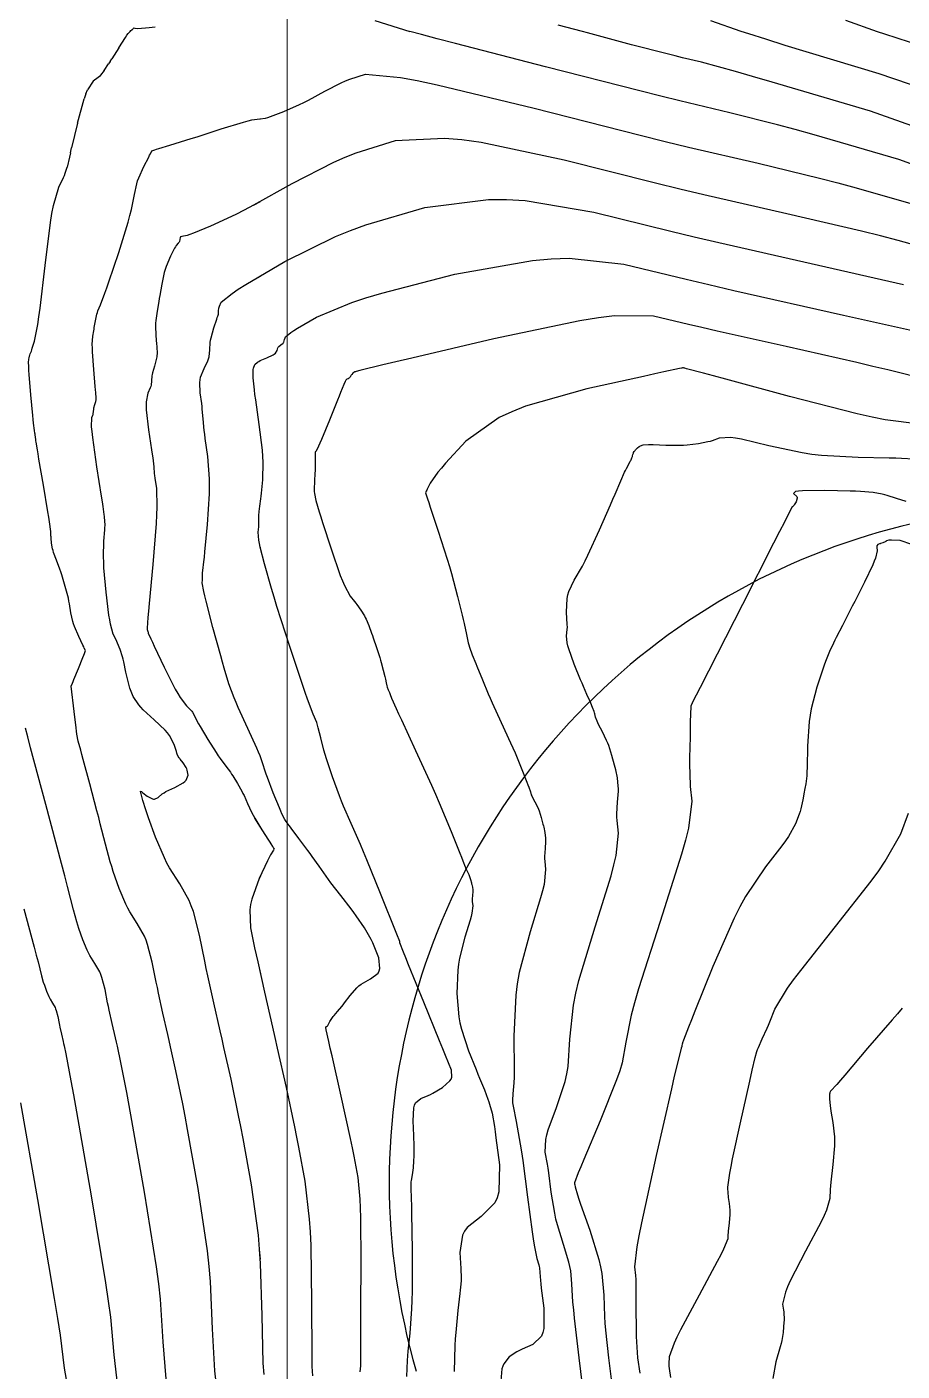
# Model space of a CAD drawing. Header units: metres. Extents: x 837475 to 838479, y 1189012 to 1191015.
# Drawn here: x 837861.1 to 837912.9, y 1189920.7 to 1190000.3 of the extents above; entities that cross this region are included whole.
import ezdxf

# ---------------------------------------------------------------- set-up
doc = ezdxf.new("R2010")
doc.units = ezdxf.units.M
doc.header["$LTSCALE"] = 0.3
doc.layers.add('COORD', color=7, linetype='Continuous', lineweight=20)
for name, color, linetype in [('COTAS 10', 1, 'Continuous'), ('COTAS INT', 252, 'Continuous'), ('VIA1', 50, 'Continuous')]:
    doc.layers.add(name, color=color, linetype=linetype)

msp = doc.modelspace()

# ---------------------------------------------------------------- linework, layer by layer
at = {"layer": 'COORD'}
msp.add_line((837876.514, 1189013.872), (837876.514, 1191013.872), dxfattribs=at)
at = {"layer": 'COTAS 10'}
for points in [[(837867.215, 1190000), (837867.257, 1190000.049), (837867.323, 1190000.091), (837867.337, 1190000.101), (837867.349, 1190000.11), (837867.378, 1190000.137), (837867.395, 1190000.159), (837867.399, 1190000.164), (837867.403, 1190000.17), (837867.415, 1190000.19), (837867.462, 1190000.198), (837867.488, 1190000.197), (837867.52, 1190000.194), (837867.679, 1190000.171), (837868.345, 1190000.228), (837868.696, 1190000.275)], [(837881.695, 1190000.646), (837883.776, 1190000)], [(837866.549, 1189999.028), (837866.947, 1189999.643), (837867.03, 1189999.764), (837867.101, 1189999.865), (837867.215, 1190000)], [(837918.644, 1189990.255), (837912.71, 1189992.408), (837907.704, 1189993.868), (837906.566, 1189994.187), (837905.535, 1189994.469), (837902.71, 1189995.181), (837899.747, 1189995.883), (837898.629, 1189996.159), (837897.383, 1189996.471), (837891.807, 1189997.891), (837886.476, 1189999.274), (837885.384, 1189999.562), (837884.458, 1189999.809), (837883.776, 1190000)], [(837866.549, 1189999.028), (837866.127, 1189998.363)], [(837865.687, 1189997.684), (837865.94, 1189998.072)], [(837866.029, 1189998.211), (837865.94, 1189998.072)], [(837866.029, 1189998.211), (837866.127, 1189998.363)], [(837865.687, 1189997.684), (837865.466, 1189997.405), (837865.396, 1189997.334), (837865.324, 1189997.266), (837865.032, 1189997.044), (837864.697, 1189996.54)], [(837864.598, 1189996.295), (837864.495, 1189996.003)], [(837864.598, 1189996.295), (837864.697, 1189996.54)], [(837864.099, 1189994.565), (837864.495, 1189996.003)], [(837864.099, 1189994.565), (837863.752, 1189993.108)], [(837863.681, 1189992.804), (837863.752, 1189993.108)], [(837863.681, 1189992.804), (837863.621, 1189992.544), (837863.493, 1189991.962)], [(837872.301, 1189920.029), (837872.22, 1189920.714), (837872.101, 1189923.212), (837871.979, 1189926.015), (837871.896, 1189926.893), (837871.792, 1189927.815), (837871.236, 1189931.513), (837870.613, 1189935.007), (837870.466, 1189935.8), (837870.33, 1189936.518), (837869.931, 1189938.48), (837869.614, 1189939.896), (837869.53, 1189940.27), (837869.447, 1189940.635), (837869.162, 1189941.889), (837868.897, 1189943.081), (837868.827, 1189943.408), (837868.759, 1189943.734), (837868.525, 1189944.9), (837868.254, 1189945.956), (837868.162, 1189946.212), (837868.062, 1189946.452), (837867.643, 1189947.189), (837867.194, 1189947.894), (837867.076, 1189948.114), (837866.961, 1189948.345), (837866.569, 1189949.269), (837866.217, 1189950.278), (837866.128, 1189950.561), (837866.041, 1189950.847), (837865.756, 1189951.897), (837865.453, 1189953.091), (837865.356, 1189953.468), (837865.252, 1189953.865), (837864.83, 1189955.465), (837864.446, 1189956.905), (837864.366, 1189957.201), (837864.298, 1189957.452), (837864.151, 1189957.987), (837864.07, 1189958.405), (837864.044, 1189958.583), (837864.016, 1189958.787), (837863.901, 1189959.749), (837863.736, 1189961.238), (837863.798, 1189961.418), (837863.838, 1189961.521), (837863.888, 1189961.647), (837864.154, 1189962.297), (837864.419, 1189962.945), (837864.469, 1189963.071), (837864.509, 1189963.173), (837864.57, 1189963.349), (837864.506, 1189963.491), (837864.468, 1189963.572), (837864.42, 1189963.67), (837864.173, 1189964.176), (837863.916, 1189964.772), (837863.863, 1189964.926), (837863.817, 1189965.077), (837863.716, 1189965.584), (837863.634, 1189966.115), (837863.599, 1189966.28), (837863.561, 1189966.452), (837863.38, 1189967.141), (837863.17, 1189967.831), (837863.112, 1189968.005), (837863.055, 1189968.17), (837862.853, 1189968.706), (837862.687, 1189969.156), (837862.654, 1189969.267), (837862.625, 1189969.373), (837862.564, 1189969.709), (837862.541, 1189969.998), (837862.536, 1189970.074), (837862.531, 1189970.148), (837862.518, 1189970.4), (837862.447, 1189970.967), (837862.405, 1189971.239), (837862.353, 1189971.561), (837862.087, 1189973.138), (837861.821, 1189974.684), (837861.769, 1189974.987), (837861.726, 1189975.234), (837861.651, 1189975.675), (837861.637, 1189975.772), (837861.633, 1189975.803), (837861.629, 1189975.836), (837861.615, 1189975.971), (837861.596, 1189976.124), (837861.59, 1189976.168), (837861.583, 1189976.213), (837861.553, 1189976.383), (837861.501, 1189976.813), (837861.48, 1189977.022), (837861.456, 1189977.27), (837861.346, 1189978.491), (837861.245, 1189979.691), (837861.226, 1189979.926), (837861.213, 1189980.12), (837861.199, 1189980.468), (837861.213, 1189980.546), (837861.217, 1189980.569), (837861.221, 1189980.593), (837861.237, 1189980.685), (837861.257, 1189980.779), (837861.264, 1189980.804), (837861.272, 1189980.829), (837861.308, 1189980.914), (837861.372, 1189981.078), (837861.399, 1189981.153), (837861.428, 1189981.239), (837861.567, 1189981.657), (837861.759, 1189982.648), (837861.823, 1189983.096), (837861.892, 1189983.619), (837862.181, 1189986.137), (837862.501, 1189988.68), (837862.59, 1189989.219), (837862.679, 1189989.687), (837863.003, 1189990.779), (837863.276, 1189991.341), (837863.333, 1189991.474), (837863.382, 1189991.598), (837863.493, 1189991.962)], [(837914.476, 1189979.35), (837912.049, 1189979.965), (837911.178, 1189980.173), (837910.221, 1189980.397), (837906.047, 1189981.343), (837901.961, 1189982.259), (837901.06, 1189982.466), (837900.258, 1189982.651), (837898.192, 1189983.15), (837895.882, 1189983.166), (837894.927, 1189983.047), (837893.834, 1189982.875), (837888.745, 1189981.808), (837883.888, 1189980.659), (837882.941, 1189980.435), (837882.166, 1189980.253), (837880.806, 1189979.934), (837880.601, 1189979.876), (837880.555, 1189979.857), (837880.513, 1189979.838), (837880.401, 1189979.759), (837880.333, 1189979.685), (837880.319, 1189979.668), (837880.307, 1189979.654), (837880.28, 1189979.615), (837880.265, 1189979.587), (837880.261, 1189979.579), (837880.256, 1189979.572), (837880.238, 1189979.542), (837880.216, 1189979.512), (837880.2, 1189979.496), (837880.166, 1189979.465), (837880.125, 1189979.437), (837880.099, 1189979.425), (837880.047, 1189979.409), (837879.984, 1189979.353), (837879.965, 1189979.322), (837879.944, 1189979.284), (837879.859, 1189979.093), (837879.673, 1189978.628), (837879.587, 1189978.417), (837879.488, 1189978.172), (837879.007, 1189976.991), (837878.536, 1189975.849), (837878.443, 1189975.628), (837878.366, 1189975.449), (837878.22, 1189975.146), (837878.187, 1189975.118), (837878.181, 1189975.111), (837878.176, 1189975.105), (837878.166, 1189975.089), (837878.165, 1189974.997), (837878.166, 1189974.943), (837878.166, 1189974.878), (837878.17, 1189974.54), (837878.165, 1189974.108), (837878.161, 1189973.983), (837878.155, 1189973.856), (837878.123, 1189973.375), (837878.11, 1189972.899), (837878.116, 1189972.774), (837878.127, 1189972.653), (837878.204, 1189972.241), (837878.407, 1189971.561), (837878.498, 1189971.271), (837878.604, 1189970.937), (837879.112, 1189969.363), (837879.654, 1189967.803), (837879.781, 1189967.477), (837879.899, 1189967.198), (837880.24, 1189966.576), (837880.505, 1189966.254), (837880.575, 1189966.164), (837880.643, 1189966.074), (837880.874, 1189965.746), (837881.081, 1189965.404), (837881.133, 1189965.305), (837881.183, 1189965.204), (837881.346, 1189964.825), (837881.506, 1189964.388), (837881.554, 1189964.25), (837881.604, 1189964.106), (837881.8, 1189963.525), (837881.988, 1189962.939), (837882.032, 1189962.79), (837882.074, 1189962.648), (837882.2, 1189962.186), (837882.29, 1189961.813), (837882.31, 1189961.728), (837882.328, 1189961.651), (837882.372, 1189961.435), (837882.408, 1189961.272), (837882.434, 1189961.184), (837882.489, 1189961.03), (837882.557, 1189960.863), (837882.578, 1189960.811), (837882.6, 1189960.756), (837882.688, 1189960.538), (837882.964, 1189959.921), (837883.104, 1189959.615), (837883.273, 1189959.25), (837884.111, 1189957.445), (837885.055, 1189955.379), (837885.289, 1189954.849), (837885.512, 1189954.338), (837886.219, 1189952.644), (837886.729, 1189951.367), (837886.828, 1189951.117), (837886.907, 1189950.913), (837887.041, 1189950.554), (837887.069, 1189950.47), (837887.082, 1189950.44), (837887.098, 1189950.406), (837887.174, 1189950.261), (837887.26, 1189950.089), (837887.281, 1189950.039), (837887.301, 1189949.987), (837887.365, 1189949.792), (837887.416, 1189949.6), (837887.428, 1189949.551), (837887.44, 1189949.503), (837887.474, 1189949.346), (837887.491, 1189949.184), (837887.493, 1189949.133), (837887.492, 1189949.08), (837887.477, 1189948.867), (837887.464, 1189948.633), (837887.465, 1189948.566), (837887.468, 1189948.498), (837887.495, 1189948.246), (837887.448, 1189947.805), (837887.404, 1189947.618), (837887.347, 1189947.402), (837887.03, 1189946.39), (837886.711, 1189945.152), (837886.653, 1189944.794), (837886.607, 1189944.43), (837886.55, 1189943.061), (837886.671, 1189941.682), (837886.738, 1189941.311), (837886.82, 1189940.945), (837887.233, 1189939.664), (837887.687, 1189938.55), (837887.794, 1189938.289), (837887.893, 1189938.049), (837888.182, 1189937.353), (837888.394, 1189936.798), (837888.445, 1189936.647), (837888.492, 1189936.497), (837888.633, 1189935.964), (837888.772, 1189935.177), (837888.818, 1189934.867), (837888.866, 1189934.517), (837889.068, 1189932.919), (837889.04, 1189931.32), (837888.944, 1189930.969), (837888.809, 1189930.657), (837888.001, 1189929.863), (837887.163, 1189929.21), (837887.009, 1189928.987), (837886.888, 1189928.746), (837886.734, 1189927.724), (837886.786, 1189926.773), (837886.795, 1189926.576), (837886.802, 1189926.409), (837886.809, 1189926.047), (837886.773, 1189925.672), (837886.754, 1189925.496), (837886.73, 1189925.29), (837886.609, 1189924.286), (837886.486, 1189922.998), (837886.46, 1189922.613), (837886.439, 1189922.216), (837886.394, 1189920.677)], [(837899.214, 1189920.324), (837899.137, 1189920.851), (837899.126, 1189920.988), (837899.119, 1189921.12), (837899.131, 1189921.564), (837899.428, 1189922.377), (837899.6, 1189922.742), (837899.812, 1189923.168), (837900.903, 1189925.214), (837901.983, 1189927.212), (837902.189, 1189927.608), (837902.353, 1189927.935), (837902.608, 1189928.552), (837902.613, 1189928.797), (837902.62, 1189928.891), (837902.63, 1189928.997), (837902.688, 1189929.472), (837902.733, 1189929.982), (837902.735, 1189930.11), (837902.733, 1189930.231), (837902.69, 1189930.622), (837902.632, 1189930.984), (837902.621, 1189931.087), (837902.611, 1189931.192), (837902.594, 1189931.584), (837902.709, 1189932.428), (837902.782, 1189932.818), (837902.874, 1189933.276), (837903.355, 1189935.493), (837903.85, 1189937.69), (837903.95, 1189938.134), (837904.034, 1189938.508), (837904.203, 1189939.265), (837904.307, 1189939.615), (837904.35, 1189939.731), (837904.399, 1189939.856), (837904.629, 1189940.378), (837904.908, 1189940.997), (837904.989, 1189941.184), (837905.071, 1189941.377), (837905.38, 1189942.129), (837906.123, 1189943.362), (837906.479, 1189943.858), (837906.901, 1189944.421), (837908.967, 1189947.013), (837911.074, 1189949.697), (837911.521, 1189950.318), (837911.909, 1189950.886), (837912.82, 1189952.496), (837913.281, 1189953.733)]]:
    msp.add_lwpolyline(points, dxfattribs=at)
at = {"layer": 'COTAS INT'}
for points in [[(837918.044, 1189992.792), (837911.027, 1189995.273), (837905.218, 1189996.992), (837904.04, 1189997.335), (837903.05, 1189997.621), (837901.027, 1189998.174), (837899.904, 1189998.44), (837899.481, 1189998.545), (837899.008, 1189998.663), (837896.896, 1189999.201), (837894.29, 1189999.913), (837893.991, 1190000), (837892.554, 1190000.361)], [(837917.8, 1189995.353), (837911.548, 1189997.482), (837905.992, 1189999.164), (837904.829, 1189999.527), (837903.83, 1189999.846), (837903.386, 1190000), (837901.579, 1190000.627)], [(837909.548, 1190000.657), (837911.435, 1190000), (837911.863, 1189999.848), (837915.516, 1189998.664)], [(837874.89, 1189994.822), (837875.226, 1189994.862), (837875.369, 1189994.902), (837875.534, 1189994.955), (837876.309, 1189995.252), (837877.238, 1189995.668), (837877.501, 1189995.796), (837877.765, 1189995.93), (837878.739, 1189996.461), (837879.708, 1189996.959), (837879.969, 1189997.072), (837880.228, 1189997.175), (837881.138, 1189997.456), (837883.213, 1189997.275), (837884.206, 1189997.087), (837885.381, 1189996.839), (837891.138, 1189995.444), (837897.393, 1189993.858), (837898.883, 1189993.489), (837900.268, 1189993.152), (837904.394, 1189992.188), (837908.021, 1189991.317), (837909.091, 1189991.039), (837910.189, 1189990.744), (837914.394, 1189989.542)], [(837874.923, 1189927.321), (837874.881, 1189927.917), (837874.805, 1189928.754), (837874.397, 1189931.732), (837873.899, 1189934.481), (837873.767, 1189935.173), (837873.637, 1189935.836), (837873.187, 1189937.981), (837872.766, 1189939.862), (837872.654, 1189940.358), (837872.544, 1189940.844), (837872.166, 1189942.508), (837871.814, 1189944.091), (837871.722, 1189944.526), (837871.631, 1189944.959), (837871.32, 1189946.507), (837870.96, 1189947.908), (837870.838, 1189948.248), (837870.706, 1189948.567), (837870.149, 1189949.546), (837869.553, 1189950.482), (837869.396, 1189950.775), (837869.244, 1189951.081), (837868.723, 1189952.309), (837868.306, 1189953.446), (837868.218, 1189953.696), (837868.142, 1189953.918), (837867.969, 1189954.485), (837867.889, 1189954.801), (837867.873, 1189954.864), (837867.859, 1189954.917), (837867.83, 1189955.022), (837867.883, 1189955.001), (837867.922, 1189954.974), (837867.971, 1189954.939), (837868.234, 1189954.737), (837868.532, 1189954.566), (837868.603, 1189954.551), (837868.669, 1189954.55), (837868.867, 1189954.66), (837869.121, 1189954.872), (837869.223, 1189954.935), (837869.338, 1189955), (837869.868, 1189955.249), (837870.364, 1189955.519), (837870.458, 1189955.596), (837870.533, 1189955.675), (837870.647, 1189955.971), (837870.599, 1189956.267), (837870.571, 1189956.347), (837870.538, 1189956.425), (837870.363, 1189956.698), (837870.186, 1189956.918), (837870.15, 1189956.964), (837870.12, 1189957.003), (837870.059, 1189957.085), (837870.007, 1189957.216), (837869.983, 1189957.285), (837869.955, 1189957.368), (837869.818, 1189957.785), (837869.538, 1189958.319), (837869.419, 1189958.475), (837869.283, 1189958.636), (837868.643, 1189959.247), (837867.992, 1189959.847), (837867.85, 1189960), (837867.723, 1189960.148), (837867.402, 1189960.637), (837867.205, 1189961.133), (837867.157, 1189961.286), (837867.111, 1189961.445), (837866.97, 1189962.076), (837866.841, 1189962.691), (837866.804, 1189962.841), (837866.766, 1189962.982), (837866.624, 1189963.414), (837866.473, 1189963.782), (837866.43, 1189963.882), (837866.386, 1189963.98), (837866.222, 1189964.328), (837866.054, 1189964.915), (837866.007, 1189965.165), (837865.961, 1189965.453), (837865.791, 1189966.807), (837865.669, 1189968.246), (837865.652, 1189968.586), (837865.642, 1189968.902), (837865.668, 1189969.834), (837865.722, 1189970.488), (837865.729, 1189970.629), (837865.734, 1189970.752), (837865.726, 1189971.051), (837865.703, 1189971.217), (837865.698, 1189971.256), (837865.693, 1189971.292), (837865.683, 1189971.398), (837865.614, 1189971.884), (837865.572, 1189972.16), (837865.521, 1189972.498), (837865.253, 1189974.228), (837865.005, 1189975.97), (837864.965, 1189976.316), (837864.937, 1189976.602), (837864.944, 1189977.142), (837865.014, 1189977.288), (837865.027, 1189977.326), (837865.037, 1189977.364), (837865.051, 1189977.491), (837865.061, 1189977.63), (837865.068, 1189977.674), (837865.078, 1189977.72), (837865.13, 1189977.908), (837865.183, 1189978.092), (837865.193, 1189978.136), (837865.2, 1189978.176), (837865.21, 1189978.295), (837865.185, 1189978.615), (837865.171, 1189978.782), (837865.154, 1189978.983), (837865.067, 1189979.991), (837864.992, 1189981.039), (837864.982, 1189981.266), (837864.978, 1189981.465), (837865.004, 1189981.953), (837865.064, 1189982.279), (837865.081, 1189982.376), (837865.098, 1189982.476), (837865.162, 1189982.861), (837865.247, 1189983.254), (837865.278, 1189983.358), (837865.312, 1189983.461), (837865.461, 1189983.817), (837865.729, 1189984.501), (837865.838, 1189984.811), (837865.963, 1189985.174), (837866.54, 1189986.917), (837867.096, 1189988.712), (837867.207, 1189989.106), (837867.3, 1189989.455), (837867.484, 1189990.347), (837867.606, 1189990.967), (837867.66, 1189991.144), (837867.723, 1189991.324), (837868.024, 1189991.997), (837868.316, 1189992.558), (837868.373, 1189992.668), (837868.421, 1189992.758), (837868.507, 1189992.919), (837868.68, 1189992.991), (837868.782, 1189993.025), (837868.908, 1189993.065), (837869.558, 1189993.263), (837870.516, 1189993.555), (837870.835, 1189993.654), (837871.178, 1189993.762), (837872.612, 1189994.221), (837873.927, 1189994.625), (837874.195, 1189994.699), (837874.421, 1189994.756), (837874.89, 1189994.822), (837874.923, 1189994.826)], [(837916.077, 1189986.677), (837912.675, 1189987.619), (837911.616, 1189987.89), (837910.507, 1189988.165), (837906.077, 1189989.194), (837901.161, 1189990.324), (837899.745, 1189990.663), (837898.304, 1189991.013), (837892.901, 1189992.371), (837887.985, 1189993.416), (837886.852, 1189993.569), (837885.817, 1189993.663), (837882.901, 1189993.511), (837880.581, 1189992.795), (837879.921, 1189992.534), (837879.254, 1189992.245), (837876.783, 1189990.974), (837874.514, 1189989.708), (837873.973, 1189989.422), (837873.471, 1189989.164), (837871.976, 1189988.465), (837870.958, 1189988.057), (837870.756, 1189987.982), (837870.59, 1189987.923), (837870.279, 1189987.848), (837870.209, 1189987.843), (837870.194, 1189987.828), (837870.182, 1189987.808), (837870.154, 1189987.688), (837870.129, 1189987.557), (837870.118, 1189987.53), (837870.106, 1189987.508), (837870.05, 1189987.461), (837869.94, 1189987.33), (837869.895, 1189987.255), (837869.842, 1189987.163), (837869.599, 1189986.69), (837869.346, 1189986.082), (837869.288, 1189985.904), (837869.235, 1189985.723), (837869.088, 1189985.037), (837868.976, 1189984.359), (837868.945, 1189984.183), (837868.915, 1189984.012), (837868.81, 1189983.438), (837868.737, 1189982.888), (837868.727, 1189982.733), (837868.722, 1189982.576), (837868.743, 1189982.001), (837868.786, 1189981.491), (837868.795, 1189981.376), (837868.803, 1189981.273), (837868.82, 1189980.993)], [(837873.251, 1189984.493), (837873.62, 1189984.733), (837874.07, 1189985.015), (837876.376, 1189986.378), (837879.374, 1189987.86), (837880.26, 1189988.217), (837881.171, 1189988.551), (837884.665, 1189989.566), (837888.421, 1189990.051), (837889.497, 1189990.051), (837890.589, 1189989.993), (837894.665, 1189989.297), (837899.215, 1189988.168), (837900.606, 1189987.837), (837902.055, 1189987.497), (837912.992, 1189985.014)], [(837874.514, 1189989.708), (837874.923, 1189989.936)], [(837874.919, 1189980.514), (837875.307, 1189980.682), (837875.679, 1189980.853), (837875.751, 1189980.899), (837875.811, 1189980.946), (837875.917, 1189981.112), (837875.965, 1189981.265), (837875.987, 1189981.303), (837876.014, 1189981.339), (837876.143, 1189981.454), (837876.268, 1189981.55), (837876.291, 1189981.575), (837876.31, 1189981.598), (837876.339, 1189981.675), (837876.349, 1189981.756), (837876.357, 1189981.782), (837876.365, 1189981.809), (837876.413, 1189981.922), (837876.73, 1189982.177), (837876.909, 1189982.293), (837877.127, 1189982.43), (837878.244, 1189983.09), (837880.336, 1189983.96), (837881.168, 1189984.228), (837882.111, 1189984.509), (837886.429, 1189985.622), (837891.025, 1189986.439), (837892.143, 1189986.533), (837893.193, 1189986.569), (837896.429, 1189986.224), (837900.126, 1189985.323), (837901.468, 1189985.01), (837902.949, 1189984.669), (837909.444, 1189983.208), (837915.478, 1189981.862)], [(837874.07, 1189985.015), (837874.923, 1189985.519)], [(837874.923, 1189957.065), (837874.903, 1189957.123), (837874.815, 1189957.334), (837874.708, 1189957.578), (837874.177, 1189958.738), (837873.613, 1189959.98), (837873.486, 1189960.277), (837873.371, 1189960.553), (837873.062, 1189961.381), (837872.78, 1189962.314), (837872.683, 1189962.657), (837872.576, 1189963.036), (837872.12, 1189964.71), (837871.711, 1189966.279), (837871.634, 1189966.592), (837871.573, 1189966.853), (837871.484, 1189967.354), (837871.494, 1189967.508), (837871.496, 1189967.548), (837871.497, 1189967.588), (837871.499, 1189967.726), (837871.502, 1189967.863), (837871.505, 1189967.903), (837871.509, 1189967.944), (837871.529, 1189968.096), (837871.586, 1189968.609), (837871.613, 1189968.876), (837871.645, 1189969.198), (837871.801, 1189970.815), (837871.917, 1189972.632), (837871.924, 1189973.081), (837871.92, 1189973.506), (837871.814, 1189974.843), (837871.664, 1189975.902), (837871.632, 1189976.152), (837871.604, 1189976.383), (837871.539, 1189977.06), (837871.489, 1189977.632), (837871.471, 1189977.797), (837871.451, 1189977.966), (837871.362, 1189978.597), (837871.335, 1189979.215), (837871.354, 1189979.374), (837871.385, 1189979.528), (837871.589, 1189980.042), (837871.811, 1189980.505), (837871.852, 1189980.626), (837871.885, 1189980.744), (837871.928, 1189981.149), (837871.958, 1189981.583), (837871.982, 1189981.721), (837872.012, 1189981.866), (837872.175, 1189982.453), (837872.342, 1189982.965), (837872.374, 1189983.063), (837872.4, 1189983.141), (837872.444, 1189983.268), (837872.447, 1189983.299), (837872.447, 1189983.34), (837872.445, 1189983.457), (837872.466, 1189983.623), (837872.48, 1189983.677), (837872.499, 1189983.734), (837872.597, 1189983.968), (837873.251, 1189984.493)], [(837868.82, 1189980.993), (837868.8, 1189980.745), (837868.785, 1189980.661), (837868.764, 1189980.57), (837868.655, 1189980.188), (837868.546, 1189979.796), (837868.525, 1189979.699), (837868.51, 1189979.607), (837868.49, 1189979.32), (837868.461, 1189979.054), (837868.439, 1189978.976), (837868.412, 1189978.896), (837868.266, 1189978.592), (837868.161, 1189978.065), (837868.16, 1189977.845), (837868.17, 1189977.593), (837868.308, 1189976.412), (837868.486, 1189975.232), (837868.522, 1189974.979), (837868.552, 1189974.758), (837868.611, 1189974.229), (837868.649, 1189973.838), (837868.665, 1189973.704), (837868.683, 1189973.56), (837868.77, 1189972.947), (837868.799, 1189971.84), (837868.782, 1189971.384), (837868.753, 1189970.862), (837868.555, 1189968.439), (837868.339, 1189966.13), (837868.299, 1189965.681), (837868.267, 1189965.314), (837868.222, 1189964.678), (837868.232, 1189964.596), (837868.235, 1189964.578), (837868.238, 1189964.563), (837868.248, 1189964.527), (837868.258, 1189964.506), (837868.264, 1189964.494), (837868.273, 1189964.471), (837868.281, 1189964.445), (837868.284, 1189964.436), (837868.286, 1189964.427), (837868.294, 1189964.39), (837868.444, 1189964.054), (837868.535, 1189963.857), (837868.649, 1189963.615), (837869.24, 1189962.365), (837869.888, 1189961.074), (837870.037, 1189960.806), (837870.173, 1189960.577), (837870.556, 1189960.073), (837870.808, 1189959.832), (837870.862, 1189959.769), (837870.909, 1189959.707), (837871.019, 1189959.497), (837871.18, 1189959.16), (837871.259, 1189959.019), (837871.352, 1189958.856), (837871.812, 1189958.096), (837872.313, 1189957.308), (837872.432, 1189957.128), (837872.543, 1189956.965), (837872.874, 1189956.515), (837873.15, 1189956.15), (837873.226, 1189956.041), (837873.302, 1189955.928), (837873.575, 1189955.491), (837873.831, 1189955.029), (837873.895, 1189954.9), (837873.958, 1189954.771), (837874.161, 1189954.303), (837874.406, 1189953.777), (837874.494, 1189953.612), (837874.591, 1189953.438), (837875.014, 1189952.74), (837875.402, 1189952.131), (837875.477, 1189952.014), (837875.538, 1189951.918), (837875.641, 1189951.759), (837875.659, 1189951.735), (837875.666, 1189951.725), (837875.673, 1189951.714), (837875.71, 1189951.66), (837875.733, 1189951.603), (837875.733, 1189951.59), (837875.729, 1189951.578), (837875.692, 1189951.543), (837875.53, 1189951.268), (837875.448, 1189951.105), (837875.349, 1189950.905), (837874.858, 1189949.865)], [(837874.923, 1189969.448), (837874.919, 1189969.466), (837874.875, 1189969.683), (837874.842, 1189969.876), (837874.803, 1189970.365), (837874.825, 1189970.682), (837874.828, 1189970.766), (837874.831, 1189970.848), (837874.834, 1189971.133), (837874.842, 1189971.418), (837874.848, 1189971.5), (837874.855, 1189971.584), (837874.897, 1189971.899), (837874.955, 1189972.336), (837874.974, 1189972.496), (837874.993, 1189972.673), (837875.072, 1189973.453), (837875.09, 1189974.499), (837875.072, 1189974.844), (837875.044, 1189975.212), (837874.858, 1189976.739), (837874.648, 1189978.183), (837874.606, 1189978.499), (837874.57, 1189978.779), (837874.494, 1189979.486), (837874.49, 1189979.892), (837874.498, 1189979.983), (837874.51, 1189980.063), (837874.589, 1189980.273), (837874.763, 1189980.425), (837874.836, 1189980.469), (837874.919, 1189980.514), (837874.923, 1189980.516)], [(837913.929, 1189976.742), (837911.909, 1189977.002), (837911.123, 1189977.16), (837910.24, 1189977.357), (837906.231, 1189978.38), (837902.47, 1189979.405), (837901.742, 1189979.603), (837901.151, 1189979.764), (837900.147, 1189980.033), (837900.048, 1189980.055), (837900.026, 1189980.06), (837900.006, 1189980.065), (837899.956, 1189980.077), (837899.9, 1189980.077), (837899.876, 1189980.074), (837899.85, 1189980.07), (837899.725, 1189980.044), (837898.795, 1189979.838), (837898.26, 1189979.72), (837897.605, 1189979.576), (837894.237, 1189978.837), (837890.615, 1189977.808), (837889.799, 1189977.481), (837889.065, 1189977.137), (837887.092, 1189975.742), (837885.889, 1189974.441), (837885.641, 1189974.155), (837885.43, 1189973.902), (837884.974, 1189973.258), (837884.802, 1189972.907), (837884.769, 1189972.839), (837884.743, 1189972.783), (837884.703, 1189972.688), (837884.82, 1189972.333), (837884.892, 1189972.114), (837884.982, 1189971.842), (837885.451, 1189970.423), (837885.982, 1189968.759), (837886.11, 1189968.333), (837886.23, 1189967.921), (837886.599, 1189966.557), (837886.87, 1189965.44), (837886.93, 1189965.185), (837886.983, 1189964.952), (837887.117, 1189964.304), (837887.225, 1189963.815), (837887.262, 1189963.683), (837887.301, 1189963.552), (837887.468, 1189963.091), (837887.672, 1189962.589), (837887.735, 1189962.433), (837888.065, 1189961.613), (837888.409, 1189960.798), (837888.525, 1189960.534), (837888.651, 1189960.252), (837889.182, 1189959.094), (837889.729, 1189957.896), (837889.865, 1189957.589), (837889.994, 1189957.292), (837890.404, 1189956.311), (837890.704, 1189955.552), (837890.763, 1189955.396), (837890.812, 1189955.264), (837890.903, 1189954.983), (837890.959, 1189954.816), (837890.986, 1189954.756), (837891.017, 1189954.69), (837891.169, 1189954.402), (837891.338, 1189954.059), (837891.38, 1189953.959), (837891.421, 1189953.856), (837891.548, 1189953.467), (837891.65, 1189953.085), (837891.675, 1189952.987), (837891.697, 1189952.893), (837891.765, 1189952.58), (837891.8, 1189952.257), (837891.802, 1189952.157), (837891.801, 1189952.051), (837891.771, 1189951.627), (837891.745, 1189951.16), (837891.747, 1189951.027), (837891.753, 1189950.892), (837891.806, 1189950.39), (837891.713, 1189949.512), (837891.626, 1189949.14), (837891.512, 1189948.712), (837890.882, 1189946.697), (837890.246, 1189944.302), (837890.129, 1189943.634), (837890.037, 1189942.963), (837889.918, 1189940.523), (837889.938, 1189938.507), (837889.935, 1189938.105), (837889.927, 1189937.77), (837889.864, 1189937.121), (837889.839, 1189936.743), (837889.855, 1189936.579), (837889.881, 1189936.389), (837890.057, 1189935.486), (837890.308, 1189934.146), (837890.381, 1189933.679), (837890.456, 1189933.172), (837890.739, 1189930.996), (837891.002, 1189928.951), (837891.064, 1189928.527), (837891.123, 1189928.164), (837891.295, 1189927.363), (837891.409, 1189926.995), (837891.43, 1189926.904), (837891.448, 1189926.817), (837891.473, 1189926.546), (837891.504, 1189926.074), (837891.526, 1189925.862), (837891.552, 1189925.615), (837891.694, 1189924.426), (837891.701, 1189923.232), (837891.643, 1189922.982), (837891.56, 1189922.766), (837891.042, 1189922.274), (837890.411, 1189922.001), (837890.256, 1189921.922), (837890.109, 1189921.842), (837889.65, 1189921.543), (837889.327, 1189921.14), (837889.267, 1189920.995), (837889.219, 1189920.836), (837889.15, 1189920.138)], [(837894.073, 1189919.231), (837893.79, 1189921.483), (837893.517, 1189923.829), (837893.466, 1189924.336), (837893.425, 1189924.781), (837893.366, 1189925.871), (837893.295, 1189926.646), (837893.246, 1189926.892), (837893.185, 1189927.152), (837892.859, 1189928.203), (837892.501, 1189929.372), (837892.42, 1189929.705), (837892.346, 1189930.043), (837892.142, 1189931.301), (837891.993, 1189932.446), (837891.954, 1189932.713), (837891.916, 1189932.958), (837891.784, 1189933.663), (837891.809, 1189934.413), (837891.87, 1189934.686), (837891.954, 1189934.988), (837892.451, 1189936.316), (837892.967, 1189937.855), (837893.063, 1189938.291), (837893.138, 1189938.73), (837893.24, 1189940.35), (837893.45, 1189942.372), (837893.593, 1189943.065), (837893.774, 1189943.815), (837894.734, 1189947.004), (837895.678, 1189950.021), (837895.848, 1189950.662), (837895.978, 1189951.22), (837896.118, 1189952.535), (837896.038, 1189953.285), (837896.029, 1189953.487), (837896.026, 1189953.687), (837896.065, 1189954.387), (837896.11, 1189955.021), (837896.112, 1189955.18), (837896.108, 1189955.331), (837896.056, 1189955.814), (837895.955, 1189956.282), (837895.921, 1189956.424), (837895.884, 1189956.57), (837895.731, 1189957.142), (837895.54, 1189957.725), (837895.48, 1189957.878), (837895.417, 1189958.028), (837895.163, 1189958.542), (837894.935, 1189958.974), (837894.889, 1189959.073), (837894.849, 1189959.163), (837894.766, 1189959.412), (837894.716, 1189959.615), (837894.698, 1189959.675), (837894.678, 1189959.737), (837894.59, 1189959.977), (837894.477, 1189960.247), (837894.441, 1189960.329), (837894.404, 1189960.413), (837894.253, 1189960.743), (837894.039, 1189961.232), (837893.961, 1189961.416), (837893.876, 1189961.622), (837893.501, 1189962.543), (837893.172, 1189963.445), (837893.115, 1189963.639), (837893.073, 1189963.809), (837893.046, 1189964.219), (837893.089, 1189964.589), (837893.091, 1189964.732), (837893.089, 1189964.894), (837893.047, 1189965.626), (837893.073, 1189966.432), (837893.115, 1189966.64), (837893.171, 1189966.842), (837893.496, 1189967.515), (837893.981, 1189968.355), (837894.139, 1189968.662), (837894.306, 1189969.001), (837894.991, 1189970.495), (837895.642, 1189971.977), (837895.788, 1189972.309), (837895.918, 1189972.607), (837896.263, 1189973.402), (837896.484, 1189973.903), (837896.535, 1189974.015), (837896.583, 1189974.117), (837896.721, 1189974.391), (837896.818, 1189974.569), (837896.84, 1189974.609), (837896.859, 1189974.646), (837896.909, 1189974.748), (837896.94, 1189974.827), (837896.948, 1189974.849), (837896.955, 1189974.871), (837896.977, 1189974.953), (837897, 1189975.03), (837897.008, 1189975.05), (837897.016, 1189975.069), (837897.053, 1189975.132), (837897.105, 1189975.2), (837897.124, 1189975.222), (837897.144, 1189975.246), (837897.234, 1189975.342), (837897.348, 1189975.435), (837897.384, 1189975.456), (837897.422, 1189975.474), (837897.577, 1189975.525), (837897.885, 1189975.546), (837898.02, 1189975.546), (837898.177, 1189975.544), (837898.923, 1189975.516), (837899.758, 1189975.502), (837899.971, 1189975.509), (837900.175, 1189975.52), (837900.847, 1189975.597), (837901.415, 1189975.716), (837901.554, 1189975.753), (837901.686, 1189975.792), (837902.093, 1189975.949), (837902.757, 1189975.982), (837903.049, 1189975.943), (837903.39, 1189975.883), (837905.011, 1189975.492), (837906.996, 1189975.064), (837907.564, 1189974.981), (837908.141, 1189974.912), (837910.293, 1189974.791), (837912.143, 1189974.762), (837912.528, 1189974.752), (837912.859, 1189974.74), (837913.598, 1189974.692)], [(837913.136, 1189972.178), (837912.568, 1189972.348), (837912.026, 1189972.527), (837911.877, 1189972.568), (837911.729, 1189972.604), (837911.2, 1189972.704), (837910.442, 1189972.768), (837910.149, 1189972.781), (837909.82, 1189972.793), (837908.335, 1189972.822), (837907.004, 1189972.805), (837906.773, 1189972.788), (837906.601, 1189972.766), (837906.478, 1189972.64), (837906.664, 1189972.469), (837906.688, 1189972.417), (837906.699, 1189972.364), (837906.638, 1189972.158), (837906.519, 1189971.981), (837906.494, 1189971.946), (837906.472, 1189971.917), (837906.422, 1189971.863), (837906.398, 1189971.852), (837906.394, 1189971.849), (837906.391, 1189971.847), (837906.386, 1189971.841), (837905.936, 1189970.954), (837905.652, 1189970.396), (837905.299, 1189969.703), (837903.451, 1189966.07), (837900.955, 1189961.169), (837900.488, 1189960.252), (837900.469, 1189960.215), (837900.465, 1189960.206), (837900.461, 1189960.198), (837900.449, 1189960.172), (837900.436, 1189960.141), (837900.428, 1189960.117), (837900.409, 1189960.061), (837900.39, 1189959.87), (837900.386, 1189959.772), (837900.381, 1189959.655), (837900.368, 1189959.067), (837900.355, 1189958.287), (837900.351, 1189958.049), (837900.346, 1189957.801), (837900.328, 1189956.823), (837900.338, 1189955.823), (837900.351, 1189955.561), (837900.368, 1189955.305), (837900.467, 1189954.434), (837900.257, 1189952.837), (837900.079, 1189952.123), (837899.849, 1189951.292), (837898.586, 1189947.311), (837897.301, 1189943.328), (837897.058, 1189942.496), (837896.862, 1189941.781), (837896.562, 1189940.178), (837896.338, 1189938.953), (837896.191, 1189938.477), (837896.008, 1189937.941), (837895.038, 1189935.511), (837894.068, 1189933.233), (837893.884, 1189932.794), (837893.737, 1189932.437), (837893.51, 1189931.841), (837893.523, 1189931.771), (837893.527, 1189931.746), (837893.531, 1189931.72), (837893.546, 1189931.606), (837893.69, 1189931.136), (837893.775, 1189930.884), (837893.88, 1189930.58), (837894.423, 1189929.042), (837894.961, 1189927.309), (837895.062, 1189926.88), (837895.142, 1189926.475), (837895.26, 1189925.197), (837895.29, 1189923.939), (837895.315, 1189923.547), (837895.346, 1189923.135), (837895.521, 1189921.485), (837895.726, 1189919.909)], [(837883.596, 1189920.38), (837883.631, 1189921.33), (837883.65, 1189921.607), (837883.672, 1189921.889), (837883.784, 1189922.959), (837883.888, 1189924.382), (837883.906, 1189924.888), (837883.918, 1189925.442), (837883.921, 1189927.846), (837883.892, 1189930.075), (837883.884, 1189930.518), (837883.877, 1189930.887), (837883.851, 1189931.592), (837883.846, 1189931.836), (837883.852, 1189931.913), (837883.861, 1189931.995), (837883.919, 1189932.327), (837883.983, 1189932.736), (837883.995, 1189932.866), (837884.006, 1189933.003), (837884.024, 1189933.559), (837884.018, 1189934.226), (837884.012, 1189934.433), (837884.004, 1189934.65), (837883.962, 1189935.515), (837884, 1189936.284), (837884.042, 1189936.441), (837884.098, 1189936.573), (837884.414, 1189936.848), (837884.859, 1189937.017), (837884.995, 1189937.082), (837885.137, 1189937.156), (837885.697, 1189937.488), (837886.143, 1189937.879), (837886.214, 1189937.99), (837886.261, 1189938.101), (837886.237, 1189938.512), (837885.879, 1189939.383), (837885.714, 1189939.785), (837885.522, 1189940.256), (837884.594, 1189942.539), (837883.7, 1189944.742), (837883.529, 1189945.163), (837883.392, 1189945.503), (837883.174, 1189946.05), (837883.174, 1189946.064), (837883.175, 1189946.067), (837883.175, 1189946.071), (837883.179, 1189946.083), (837883.182, 1189946.093), (837883.182, 1189946.095), (837883.183, 1189946.097), (837883.183, 1189946.114), (837883.182, 1189946.117), (837883.181, 1189946.119), (837883.181, 1189946.12), (837883.18, 1189946.121), (837883.179, 1189946.123), (837883.179, 1189946.124), (837883.003, 1189946.562), (837882.034, 1189948.978), (837881.222, 1189950.971), (837881.027, 1189951.438), (837880.844, 1189951.867), (837880.293, 1189953.111), (837879.838, 1189954.146), (837879.717, 1189954.444), (837879.598, 1189954.748), (837879.184, 1189955.884), (837878.836, 1189956.948), (837878.758, 1189957.205), (837878.688, 1189957.447), (837878.503, 1189958.185), (837878.355, 1189958.784), (837878.308, 1189958.938), (837878.258, 1189959.086), (837878.059, 1189959.579), (837877.715, 1189960.472), (837877.574, 1189960.873), (837877.414, 1189961.341), (837876.67, 1189963.585), (837875.908, 1189965.964), (837875.736, 1189966.517), (837875.581, 1189967.025), (837875.162, 1189968.476), (837874.919, 1189969.466)], [(837913.475, 1189969.636), (837912.78, 1189969.872), (837912.283, 1189969.886), (837912.187, 1189969.885), (837912.11, 1189969.882), (837911.983, 1189969.854), (837911.947, 1189969.811), (837911.926, 1189969.798), (837911.901, 1189969.785), (837911.772, 1189969.736), (837911.629, 1189969.688), (837911.595, 1189969.675), (837911.563, 1189969.663), (837911.469, 1189969.624), (837911.414, 1189969.546), (837911.406, 1189969.51), (837911.403, 1189969.467), (837911.419, 1189969.262), (837911.329, 1189968.826), (837911.259, 1189968.638), (837911.168, 1189968.42), (837910.676, 1189967.391), (837910.098, 1189966.258), (837909.953, 1189965.975), (837909.814, 1189965.706), (837909.368, 1189964.842), (837909.005, 1189964.132), (837908.919, 1189963.959), (837908.84, 1189963.796), (837908.605, 1189963.291), (837908.371, 1189962.699), (837908.292, 1189962.482), (837908.207, 1189962.241), (837907.848, 1189961.176), (837907.523, 1189959.9), (837907.459, 1189959.526), (837907.406, 1189959.144), (837907.308, 1189957.687), (837907.278, 1189956.425), (837907.267, 1189956.165), (837907.256, 1189955.944), (837907.208, 1189955.467), (837907.147, 1189955.185), (837907.128, 1189955.086), (837907.107, 1189954.979), (837907.025, 1189954.515), (837906.906, 1189953.98), (837906.862, 1189953.827), (837906.814, 1189953.673), (837906.6, 1189953.099), (837906.178, 1189952.352), (837905.998, 1189952.088), (837905.79, 1189951.8), (837904.813, 1189950.556), (837903.632, 1189948.795), (837903.295, 1189948.181), (837902.955, 1189947.513), (837901.692, 1189944.646), (837900.644, 1189942.016), (837900.438, 1189941.498), (837900.269, 1189941.071), (837899.965, 1189940.286), (837899.914, 1189940.127), (837899.904, 1189940.094), (837899.896, 1189940.066), (837899.875, 1189939.961), (837899.862, 1189939.922), (837899.823, 1189939.827), (837899.568, 1189938.782), (837899.423, 1189938.164), (837899.248, 1189937.402), (837898.347, 1189933.46), (837897.476, 1189929.487), (837897.318, 1189928.705), (837897.197, 1189928.062), (837897.059, 1189926.886), (837897.133, 1189926.357), (837897.145, 1189926.12), (837897.154, 1189925.844), (837897.154, 1189924.522), (837897.155, 1189923.098), (837897.163, 1189922.757), (837897.176, 1189922.44), (837897.251, 1189921.488), (837897.379, 1189920.588)], [(837869.349, 1189920.253), (837869.178, 1189922.436), (837869.017, 1189924.955), (837868.911, 1189925.868), (837868.778, 1189926.876), (837868.075, 1189931.294), (837867.327, 1189935.533), (837867.165, 1189936.427), (837867.023, 1189937.199), (837866.675, 1189938.978), (837866.462, 1189939.93), (837866.405, 1189940.181), (837866.35, 1189940.427), (837866.158, 1189941.269), (837865.98, 1189942.071), (837865.933, 1189942.291), (837865.887, 1189942.51), (837865.73, 1189943.294), (837865.548, 1189944.003), (837865.486, 1189944.175), (837865.419, 1189944.337), (837865.137, 1189944.832), (837864.835, 1189945.306), (837864.756, 1189945.454), (837864.679, 1189945.609), (837864.416, 1189946.23), (837864.179, 1189946.908), (837864.119, 1189947.099), (837864.06, 1189947.291), (837863.869, 1189947.996), (837863.509, 1189949.387), (837863.344, 1189950.012), (837863.152, 1189950.74), (837862.225, 1189954.233), (837861.329, 1189957.596), (837861.157, 1189958.241), (837861.018, 1189958.763)], [(837880.839, 1189920.656), (837880.862, 1189921.024), (837880.865, 1189921.168), (837880.868, 1189921.332), (837880.866, 1189922.078), (837880.862, 1189923.38), (837880.864, 1189923.895), (837880.866, 1189924.476), (837880.881, 1189927.132), (837880.869, 1189929.784), (837880.854, 1189930.364), (837880.834, 1189930.877), (837880.718, 1189932.17), (837880.471, 1189933.429), (837880.368, 1189933.92), (837880.25, 1189934.473), (837879.699, 1189936.984), (837879.169, 1189939.359), (837879.065, 1189939.826), (837878.979, 1189940.21), (837878.823, 1189940.91), (837878.802, 1189941.037), (837878.801, 1189941.06), (837878.804, 1189941.078), (837878.831, 1189941.099), (837878.89, 1189941.136), (837878.912, 1189941.164), (837878.936, 1189941.199), (837879.041, 1189941.388), (837879.184, 1189941.627), (837879.232, 1189941.693), (837879.283, 1189941.759), (837879.497, 1189941.998), (837879.753, 1189942.288), (837879.831, 1189942.386), (837879.912, 1189942.492), (837880.231, 1189942.939), (837880.624, 1189943.391), (837880.751, 1189943.501), (837880.887, 1189943.603), (837881.445, 1189943.913), (837881.892, 1189944.265), (837881.958, 1189944.393), (837881.999, 1189944.534), (837881.937, 1189945.155), (837881.669, 1189945.858), (837881.58, 1189946.051), (837881.484, 1189946.243), (837881.082, 1189946.931), (837880.598, 1189947.641), (837880.449, 1189947.847), (837880.295, 1189948.057), (837879.688, 1189948.849), (837879.097, 1189949.613), (837878.953, 1189949.806), (837878.817, 1189949.991), (837878.396, 1189950.59), (837877.992, 1189951.172), (837877.866, 1189951.346), (837877.735, 1189951.525), (837877.21, 1189952.221), (837876.738, 1189952.84), (837876.639, 1189952.972), (837876.554, 1189953.086), (837876.363, 1189953.357), (837876.198, 1189953.693), (837876.13, 1189953.85), (837876.052, 1189954.034), (837875.69, 1189954.926), (837875.337, 1189955.84), (837875.265, 1189956.038), (837875.203, 1189956.212), (837875.075, 1189956.637), (837874.903, 1189957.123)], [(837874.923, 1189952.889), (837874.591, 1189953.438)], [(837874.923, 1189950.004), (837874.858, 1189949.865), (837874.415, 1189948.635), (837874.347, 1189948.314), (837874.303, 1189948.001), (837874.342, 1189946.944), (837874.586, 1189945.75), (837874.672, 1189945.351), (837874.766, 1189944.922), (837874.923, 1189944.222)], [(837860.933, 1189948.067), (837861.538, 1189945.788), (837861.661, 1189945.322), (837861.765, 1189944.927), (837861.981, 1189944.096), (837862.08, 1189943.734), (837862.14, 1189943.538), (837862.262, 1189943.191), (837862.396, 1189942.873), (837862.436, 1189942.793), (837862.477, 1189942.718), (837862.631, 1189942.475), (837862.776, 1189942.221), (837862.81, 1189942.138), (837862.841, 1189942.05), (837862.935, 1189941.687), (837863.015, 1189941.286), (837863.039, 1189941.173), (837863.063, 1189941.061), (837863.154, 1189940.65), (837863.252, 1189940.219), (837863.281, 1189940.093), (837863.31, 1189939.964), (837863.419, 1189939.477), (837863.717, 1189937.881), (837863.865, 1189937.053), (837864.041, 1189936.059), (837864.915, 1189931.076), (837865.764, 1189925.937), (837865.926, 1189924.844), (837866.055, 1189923.895), (837866.255, 1189921.66), (837866.479, 1189919.791)], [(837874.766, 1189944.922), (837875.17, 1189943.127), (837875.642, 1189941.052)], [(837912.915, 1189942.178), (837912.629, 1189941.857), (837912.308, 1189941.493), (837910.863, 1189939.812), (837909.511, 1189938.226), (837909.249, 1189937.922), (837909.035, 1189937.676), (837908.667, 1189937.275), (837908.627, 1189937.194), (837908.619, 1189937.15), (837908.613, 1189937.096), (837908.605, 1189936.822), (837908.638, 1189936.403), (837908.658, 1189936.258), (837908.682, 1189936.099), (837908.808, 1189935.419), (837908.901, 1189934.572), (837908.905, 1189934.308), (837908.9, 1189934.031), (837908.802, 1189932.924), (837908.678, 1189931.894), (837908.656, 1189931.665), (837908.64, 1189931.461), (837908.628, 1189930.928), (837908.423, 1189930.221), (837908.286, 1189929.907), (837908.113, 1189929.542), (837907.195, 1189927.796), (837906.288, 1189926.051), (837906.122, 1189925.686), (837905.993, 1189925.373), (837905.832, 1189924.668), (837905.893, 1189924.312), (837905.904, 1189924.218), (837905.911, 1189924.125), (837905.914, 1189923.808), (837905.897, 1189923.497), (837905.892, 1189923.408), (837905.887, 1189923.318), (837905.868, 1189922.984), (837905.788, 1189922.51), (837905.745, 1189922.332), (837905.693, 1189922.134), (837905.43, 1189921.25), (837905.254, 1189920.268)], [(837875.642, 1189941.052), (837875.778, 1189940.447), (837875.918, 1189939.828), (837876.443, 1189937.482), (837876.943, 1189935.154), (837877.067, 1189934.547), (837877.185, 1189933.955), (837877.558, 1189931.951), (837877.819, 1189929.694), (837877.866, 1189928.942), (837877.903, 1189928.135), (837877.947, 1189924.763), (837877.961, 1189921.638), (837877.979, 1189920.987), (837878.004, 1189920.429)], [(837863.608, 1189919.329), (837863.332, 1189920.884), (837863.093, 1189922.835), (837862.941, 1189923.82), (837862.751, 1189924.997), (837861.754, 1189930.857), (837860.755, 1189936.585)], [(837875.14, 1189920.508), (837875.091, 1189921.176), (837875.024, 1189923.987), (837874.941, 1189927.075), (837874.881, 1189927.917)]]:
    msp.add_lwpolyline(points, dxfattribs=at)
at = {"layer": 'VIA1'}
msp.add_arc((837922.549, 1189931.896), 40, 67.93781, 196.24771, dxfattribs=at)

doc.saveas('drawing.dxf')
